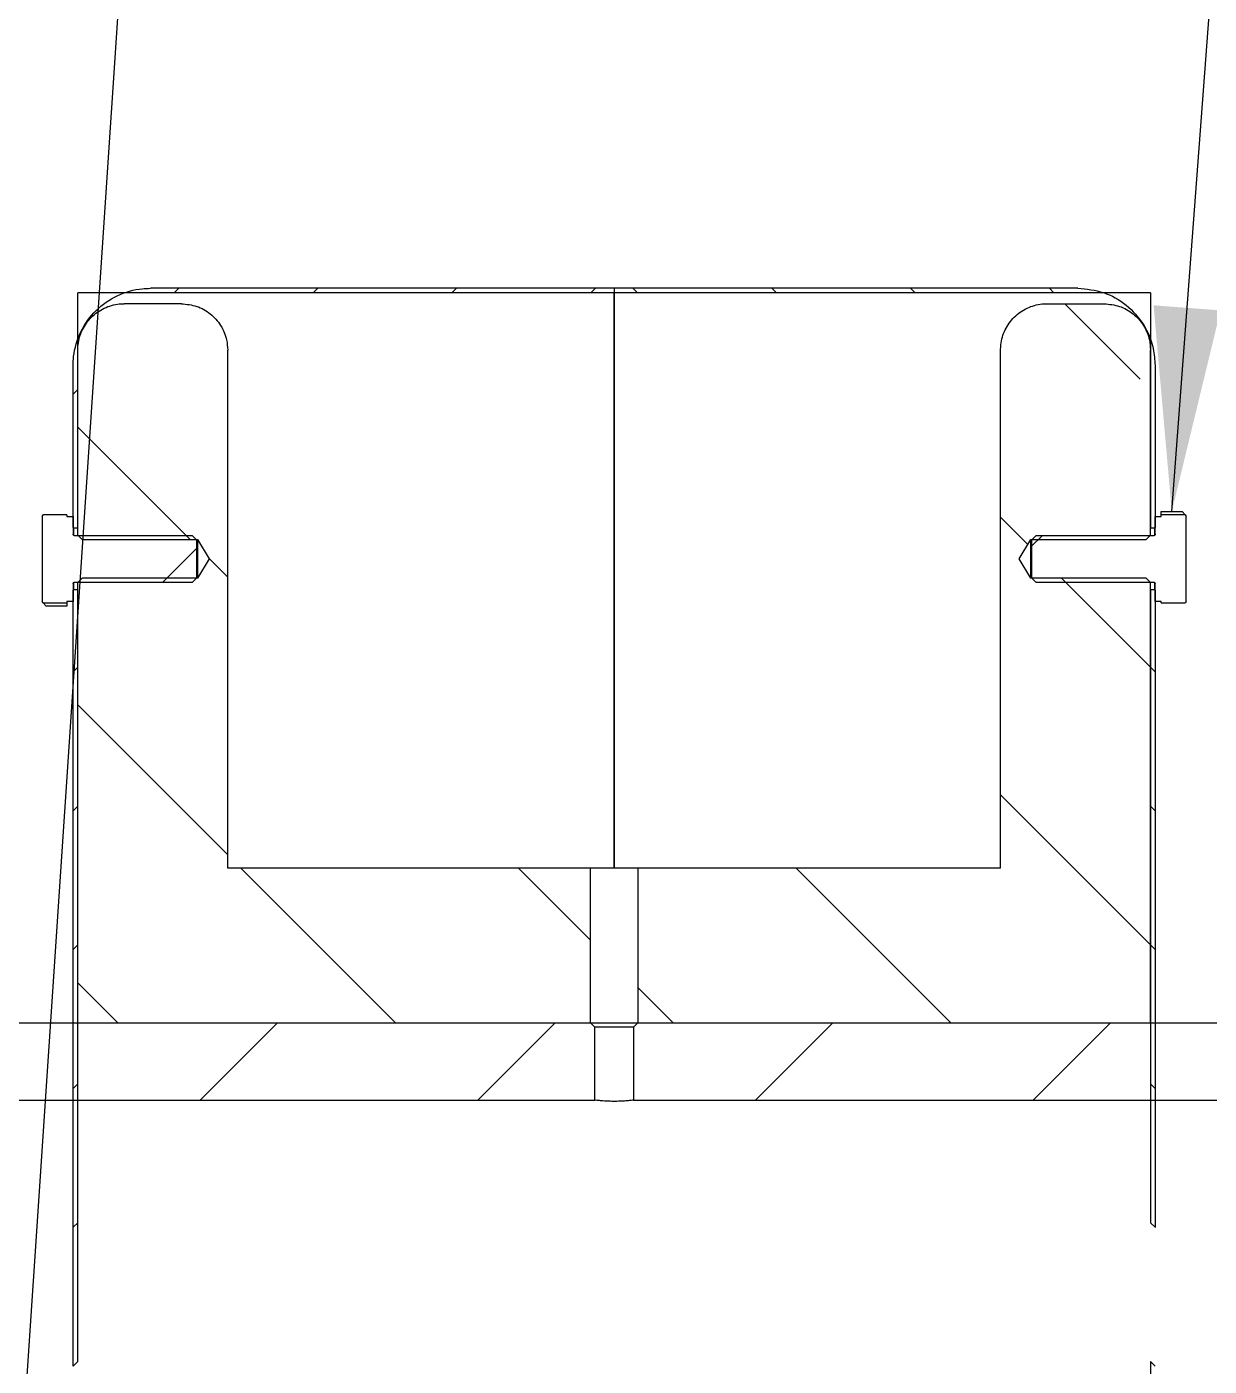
# Model space of a CAD drawing. Header units: millimetres. Extents: x 2 to 1187, y 2 to 839.
# Drawn here: x 614.39 to 633.51, y 754.81 to 776.47 of the extents above; entities that cross this region are included whole.
import ezdxf

# ---------------------------------------------------------------- set-up
doc = ezdxf.new("R2010")
doc.units = ezdxf.units.MM
doc.dimstyles.new('SLDDIMSTYLE0', dxfattribs={"dimtxt": 0.18, "dimasz": 3.302, "dimexe": 0, "dimexo": 0.0625, "dimgap": 0, "dimtad": 0, "dimtih": 1, "dimtoh": 1, "dimdec": 0, "dimrnd": 1e-09, "dimzin": 0, "dimdsep": 46, "dimtxsty": 'Standard', "dimsah": 1, "dimcen": 0.09, "dimadec": 0, "dimazin": 0, "dimtfac": 3.302, "dimtdec": 0, "dimtofl": 0, "dimtmove": 0, "dimatfit": 3, "dimfxl": 1, "dimfrac": 2, "dimtolj": 1, "dimtzin": 0, "dimarcsym": 0})

# ---------------------------------------------------------------- blocks, each defined once
blk = doc.blocks.new('SW_HATCH_0')
at = {"color": 0, "linetype": 'Continuous', "lineweight": 18}
for p, q in [((-56.487, 154.549), (-56.562, 154.474)), ((-54.242, 154.549), (-54.317, 154.474)), ((-51.997, 154.549), (-52.072, 154.474)), ((-49.752, 154.549), (-49.827, 154.474)), ((-49.144, 154.549), (-49.069, 154.474)), ((-46.899, 154.549), (-46.824, 154.474)), ((-44.654, 154.549), (-44.579, 154.474)), ((-42.409, 154.549), (-42.334, 154.474)), ((-42.159, 154.299), (-40.938, 153.078)), ((-58.123, 152.913), (-58.198, 152.838)), ((-58.123, 152.302), (-56.307, 150.486)), ((-43.198, 150.848), (-42.758, 150.407)), ((-42.527, 150.549), (-42.698, 150.377)), ((-56.198, 150.348), (-56.747, 149.799)), ((-56.004, 150.183), (-55.698, 149.877)), ((-42.211, 149.861), (-40.773, 148.423)), ((-58.123, 148.423), (-58.198, 148.348)), ((-40.773, 148.423), (-40.698, 148.348)), ((-58.123, 147.812), (-55.698, 145.387)), ((-58.123, 146.178), (-58.198, 146.103)), ((-43.198, 146.358), (-40.773, 143.933)), ((-40.773, 146.178), (-40.698, 146.103)), ((-55.484, 145.174), (-52.984, 142.674)), ((-50.994, 145.174), (-49.829, 144.009)), ((-46.504, 145.174), (-44.004, 142.674)), ((-58.123, 143.933), (-58.198, 143.858)), ((-40.773, 143.933), (-40.698, 143.858)), ((-58.123, 143.322), (-57.474, 142.674)), ((-49.067, 143.246), (-48.494, 142.674)), ((-54.892, 142.674), (-56.142, 141.424)), ((-50.402, 142.674), (-51.652, 141.424)), ((-45.912, 142.674), (-47.162, 141.424)), ((-41.422, 142.674), (-42.672, 141.424)), ((-58.123, 141.688), (-58.198, 141.613)), ((-40.773, 141.688), (-40.698, 141.613)), ((-58.123, 139.443), (-58.198, 139.368)), ((-40.773, 139.443), (-40.698, 139.368)), ((-58.123, 137.198), (-58.198, 137.123)), ((-40.773, 137.198), (-40.698, 137.123))]:
    blk.add_line(p, q, dxfattribs=at)

msp = doc.modelspace()

# ---------------------------------------------------------------- linework, layer by layer
at = {"color": 7, "linetype": 'Continuous', "lineweight": 25}
for p, q in [((623.8858, 772.1649), (615.2108, 772.1649)), ((615.2108, 768.3649), (615.2108, 772.1649)), ((623.8858, 772.2399), (616.3858, 772.2399)), ((623.8858, 772.2399), (623.8858, 772.1649)), ((631.3858, 772.2399), (623.8858, 772.2399)), ((632.5608, 772.1649), (623.8858, 772.1649)), ((632.5608, 772.1649), (632.5608, 768.3649)), ((616.8858, 771.9899), (615.9608, 771.9899)), ((630.8858, 771.9899), (631.8108, 771.9899)), ((615.2108, 768.2462), (615.2108, 771.2399)), ((617.6358, 762.8649), (617.6358, 771.2399)), ((630.1358, 762.8649), (630.1358, 771.2399)), ((632.5608, 768.2462), (632.5608, 771.2399)), ((615.1358, 768.3712), (615.1358, 770.9899)), ((632.6358, 770.9899), (632.6358, 768.3712)), ((614.6358, 768.5524), (614.6492, 768.5756)), ((614.6358, 768.5524), (614.6358, 767.1774)), ((615.0358, 768.5756), (614.6492, 768.5756)), ((615.0358, 768.5756), (615.0358, 768.5524)), ((615.0358, 768.5524), (615.1358, 768.5524)), ((615.1358, 768.5524), (615.1358, 768.2649)), ((632.6358, 768.2649), (632.6358, 768.5524)), ((632.6358, 768.5524), (632.7358, 768.5524)), ((632.7358, 768.6307), (633.0744, 768.6307)), ((632.7358, 768.5757), (632.7358, 768.6307)), ((633.1223, 768.5757), (632.7358, 768.5757)), ((632.7358, 768.5524), (632.7358, 768.5757)), ((633.0744, 768.6307), (633.1223, 768.5757)), ((633.1223, 768.5757), (633.1358, 768.5524)), ((633.1358, 767.1774), (633.1358, 768.5524)), ((615.1358, 768.3712), (615.142, 768.3649)), ((615.142, 768.3649), (615.2108, 768.3649)), ((615.142, 768.3649), (615.142, 768.256)), ((632.5608, 768.3649), (632.6295, 768.3649)), ((632.6295, 768.3649), (632.6358, 768.3712)), ((632.6295, 768.2522), (632.6295, 768.3649)), ((617.0656, 768.2399), (615.1608, 768.2399)), ((615.2108, 768.2462), (615.2795, 768.1774)), ((615.2795, 768.1774), (617.148, 768.1774)), ((617.1358, 768.1698), (617.0656, 768.2399)), ((617.1358, 767.56), (617.1358, 768.1698)), ((617.148, 768.1774), (617.3358, 767.8649)), ((617.148, 768.1774), (617.148, 767.5524)), ((630.4358, 767.8649), (630.6235, 768.1774)), ((630.6235, 768.1774), (632.492, 768.1774)), ((630.6235, 767.5524), (630.6235, 768.1774)), ((630.7059, 768.2399), (630.6358, 768.1698)), ((630.6358, 768.1698), (630.6358, 767.56)), ((632.6108, 768.2399), (630.7059, 768.2399)), ((632.492, 768.1774), (632.5608, 768.2462)), ((617.3358, 767.8649), (617.148, 767.5524)), ((630.6235, 767.5524), (630.4358, 767.8649)), ((615.1358, 767.4649), (615.1358, 767.1774)), ((615.142, 767.4776), (615.142, 767.3649)), ((615.1608, 767.4899), (617.0656, 767.4899)), ((615.2795, 767.5524), (615.2108, 767.4837)), ((615.2108, 760.3649), (615.2108, 767.4837)), ((617.148, 767.5524), (615.2795, 767.5524)), ((617.0656, 767.4899), (617.1358, 767.56)), ((632.492, 767.5524), (630.6235, 767.5524)), ((630.6358, 767.56), (630.7059, 767.4899)), ((630.7059, 767.4899), (632.6108, 767.4899)), ((632.5608, 767.4837), (632.492, 767.5524)), ((632.5608, 760.3649), (632.5608, 767.4837)), ((632.6295, 767.3649), (632.6295, 767.4738)), ((632.6358, 767.1774), (632.6358, 767.4649)), ((614.6492, 767.1542), (614.6358, 767.1774)), ((615.1358, 767.1774), (615.0358, 767.1774)), ((615.0358, 767.1774), (615.0358, 767.1542)), ((615.142, 767.3649), (615.1358, 767.3587)), ((615.1358, 754.8138), (615.1358, 767.3587)), ((615.2108, 767.3649), (615.142, 767.3649)), ((615.2108, 754.8888), (615.2108, 767.3649)), ((632.5608, 767.3649), (632.5608, 757.1339)), ((632.6295, 767.3649), (632.5608, 767.3649)), ((632.6358, 767.3587), (632.6295, 767.3649)), ((632.6358, 767.3587), (632.6358, 757.0589)), ((632.7358, 767.1774), (632.6358, 767.1774)), ((632.7358, 767.1541), (632.7358, 767.1774)), ((633.1358, 767.1774), (633.1223, 767.1541)), ((614.6492, 767.1542), (615.0358, 767.1542)), ((614.6972, 767.0992), (614.6492, 767.1542)), ((615.0358, 767.0992), (614.6972, 767.0992)), ((615.0358, 767.1542), (615.0358, 767.0992)), ((632.7358, 767.1541), (633.1223, 767.1541)), ((623.5045, 762.8649), (617.6358, 762.8649)), ((623.5045, 760.3649), (623.5045, 762.8649)), ((624.267, 762.8649), (623.5045, 762.8649)), ((624.267, 762.8649), (624.267, 760.3649)), ((630.1358, 762.8649), (624.267, 762.8649)), ((609.3858, 760.3649), (623.5045, 760.3649)), ((615.2108, 760.3649), (623.5045, 760.3649)), ((623.5045, 760.3649), (624.267, 760.3649)), ((623.5733, 760.2962), (623.5045, 760.3649)), ((624.1983, 760.2962), (623.5733, 760.2962)), ((623.5733, 759.1149), (623.5733, 760.2962)), ((624.267, 760.3649), (624.1983, 760.2962)), ((624.1983, 760.2962), (624.1983, 759.1149)), ((624.267, 760.3649), (632.5608, 760.3649)), ((624.267, 760.3649), (638.8858, 760.3649)), ((607.6358, 759.1149), (623.5733, 759.1149)), ((624.1983, 759.1149), (638.8858, 759.1149)), ((632.5608, 754.8888), (632.5608, 745.8649))]:
    msp.add_line(p, q, dxfattribs=at)
at = {"color": 7, "linetype": 'Continuous', "lineweight": 25, "flags": 128}
for points in [[(623.8858, 762.8649), (623.8858, 762.9759), (623.8858, 764.0434), (623.8858, 765.0674), (623.8858, 766.0417), (623.8858, 766.9607), (623.8858, 767.819), (623.8858, 768.6116), (623.8858, 769.3337), (623.8858, 769.9812), (623.8858, 770.5503), (623.8858, 771.0376), (623.8858, 771.4402), (623.8858, 771.7559), (623.8858, 771.9827), (623.8858, 772.1193), (623.8858, 772.1649)], [(623.8858, 772.1649), (623.8858, 772.1193), (623.8858, 771.9827), (623.8858, 771.7559), (623.8858, 771.4402), (623.8858, 771.0376), (623.8858, 770.5503), (623.8858, 769.9812), (623.8858, 769.3337), (623.8858, 768.6116), (623.8858, 767.819), (623.8858, 766.9607), (623.8858, 766.0417), (623.8858, 765.0674), (623.8858, 764.0434), (623.8858, 762.9759), (623.8858, 762.8649)]]:
    msp.add_lwpolyline(points, dxfattribs=at)
at = {"color": 7, "linetype": 'Continuous', "lineweight": 18}
msp.add_circle((623.8858, 756.6149), 27.2907, dxfattribs=at)
at = {"color": 7, "linetype": 'Continuous', "lineweight": 25}
for points, knots in [([(615.1358, 770.9899), (615.1375, 771.0382), (615.1442, 771.2264), (615.2414, 771.548), (615.4896, 771.8957), (615.8399, 772.1402), (616.1581, 772.2325), (616.3419, 772.2385), (616.3858, 772.2399)], [0, 0, 0, 0, 0.074119, 0.2887666, 0.5034141, 0.7180616, 0.9327091, 1, 1, 1, 1]), ([(631.3858, 772.2399), (631.5263, 772.2261), (631.8073, 772.1985), (632.1819, 771.983), (632.4646, 771.6658), (632.6144, 771.3143), (632.6297, 771.0821), (632.6358, 770.9899)], [0, 0, 0, 0, 0.2146686, 0.4293624, 0.6440562, 0.8587501, 1, 1, 1, 1]), ([(615.2108, 771.2399), (615.2118, 771.2689), (615.2158, 771.3818), (615.2741, 771.5748), (615.423, 771.7834), (615.6332, 771.9301), (615.8242, 771.9855), (615.9344, 771.989), (615.9608, 771.9899)], [0, 0, 0, 0, 0.074102, 0.2887495, 0.503397, 0.7180446, 0.9326921, 1, 1, 1, 1]), ([(616.8858, 771.9899), (616.9701, 771.9816), (617.1387, 771.965), (617.3634, 771.8358), (617.5331, 771.6455), (617.623, 771.4346), (617.6321, 771.2952), (617.6358, 771.2399)], [0, 0, 0, 0, 0.2146518, 0.4293456, 0.6440393, 0.8587331, 1, 1, 1, 1]), ([(630.1358, 771.2399), (630.1368, 771.2689), (630.1408, 771.3818), (630.1991, 771.5748), (630.348, 771.7834), (630.5582, 771.9301), (630.7492, 771.9855), (630.8594, 771.989), (630.8858, 771.9899)], [0, 0, 0, 0, 0.07410203, 0.28874954, 0.50339705, 0.71804455, 0.93269206, 1, 1, 1, 1]), ([(631.8108, 771.9899), (631.8951, 771.9816), (632.0637, 771.965), (632.2884, 771.8358), (632.4581, 771.6455), (632.548, 771.4346), (632.5571, 771.2952), (632.5608, 771.2399)], [0, 0, 0, 0, 0.2146518, 0.4293456, 0.6440393, 0.8587331, 1, 1, 1, 1]), ([(615.1608, 768.2399), (615.158, 768.2402), (615.1524, 768.2407), (615.1449, 768.245), (615.1392, 768.2513), (615.1362, 768.2584), (615.1359, 768.263), (615.1358, 768.2649)], [0, 0, 0, 0, 0.2134309, 0.4281226, 0.6428143, 0.857506, 1, 1, 1, 1]), ([(632.6358, 768.2649), (632.6358, 768.2645), (632.6357, 768.2614), (632.6344, 768.2554), (632.6299, 768.2481), (632.6233, 768.2427), (632.6165, 768.2402), (632.6122, 768.24), (632.6108, 768.2399)], [0, 0, 0, 0, 0.0287865, 0.2434503, 0.458114, 0.6727777, 0.8874415, 1, 1, 1, 1]), ([(615.1358, 767.4649), (615.1358, 767.4653), (615.1358, 767.4684), (615.1371, 767.4744), (615.1416, 767.4817), (615.1482, 767.487), (615.155, 767.4896), (615.1593, 767.4898), (615.1608, 767.4899)], [0, 0, 0, 0, 0.0271354, 0.24180046, 0.45646551, 0.67113057, 0.88579562, 1, 1, 1, 1]), ([(632.6108, 767.4899), (632.6136, 767.4896), (632.6192, 767.4891), (632.6266, 767.4848), (632.6323, 767.4785), (632.6353, 767.4714), (632.6356, 767.4668), (632.6358, 767.4649)], [0, 0, 0, 0, 0.2134309, 0.4281226, 0.6428143, 0.857506, 1, 1, 1, 1]), ([(624.1983, 759.1149), (624.1948, 759.1145), (624.188, 759.1136), (624.1346, 759.1074), (624.0557, 759.1006), (623.9568, 759.0956), (623.8503, 759.0948), (623.748, 759.0985), (623.6611, 759.1051), (623.5993, 759.1116), (623.5753, 759.1147), (623.5737, 759.1149), (623.5733, 759.1149)], [0, 0, 0, 0, 0.1068026, 0.2135853, 0.320885, 0.4285397, 0.535627, 0.6421087, 0.7488914, 0.8564098, 0.9639562, 1, 1, 1, 1])]:
    msp.add_open_spline(points, degree=3, knots=knots, dxfattribs=at)

# ---------------------------------------------------------------- block references
at = {"color": 7, "linetype": 'Continuous', "lineweight": 18}
msp.add_blockref('SW_HATCH_0', (673.3338, 617.6913), dxfattribs=at)

# ---------------------------------------------------------------- leaders
at = {"color": 7, "linetype": 'Continuous', "lineweight": 0}
for points in [[(613.8858, 747.1237), (617.2209, 796.9909)], [(632.9051, 768.6307), (635.0356, 796.9909)]]:
    msp.add_leader(points, dimstyle='SLDDIMSTYLE0', dxfattribs=at)

doc.saveas('drawing.dxf')
